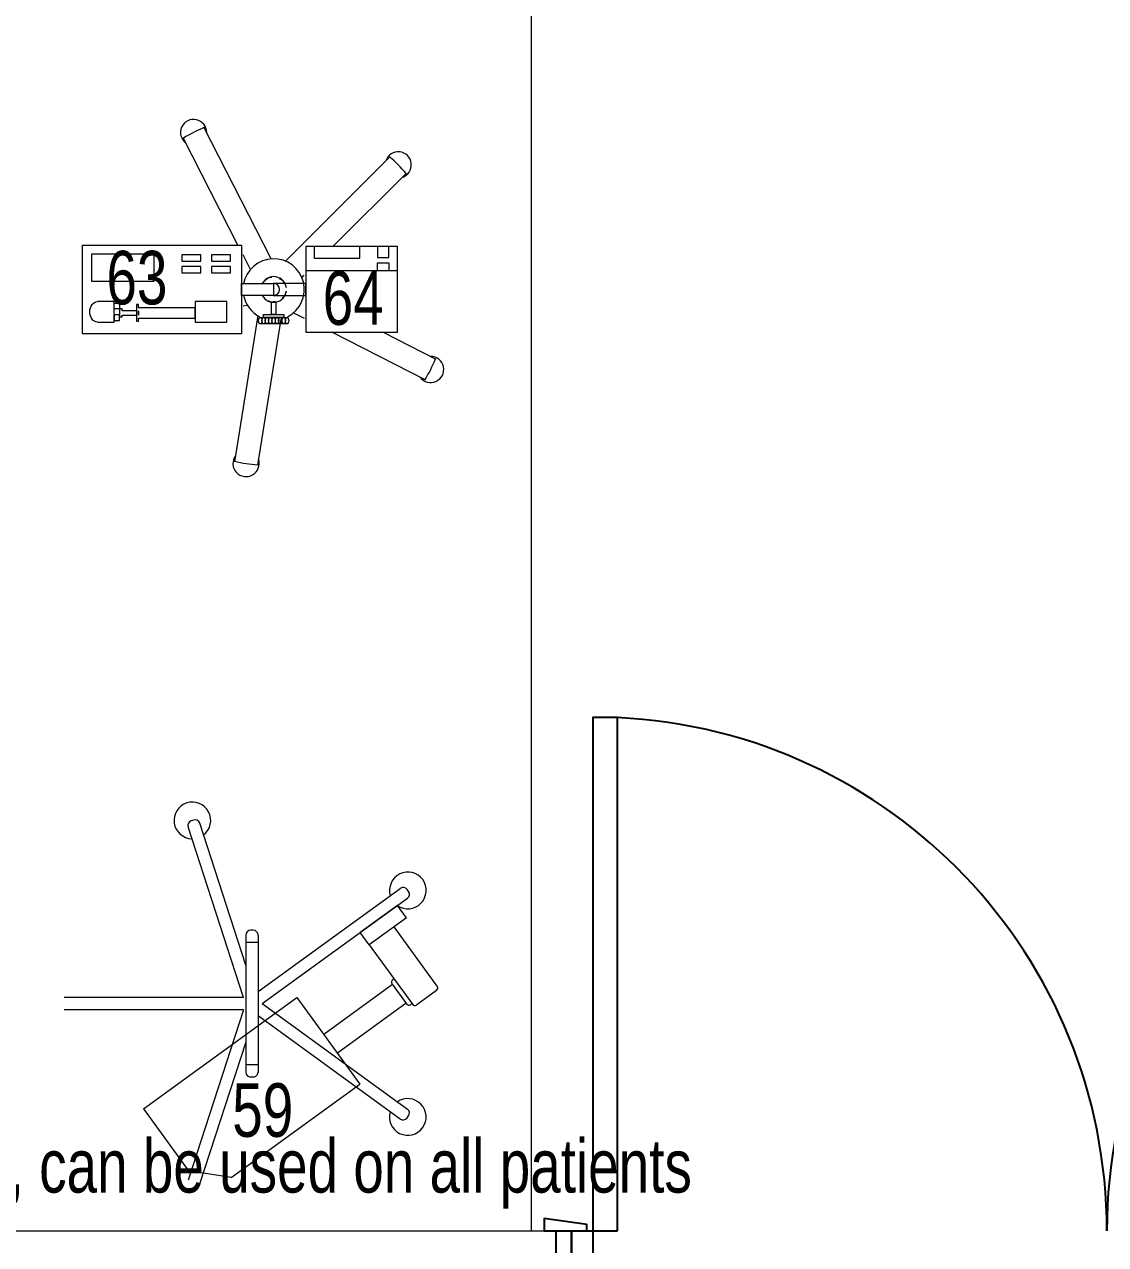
# Model space of a CAD drawing. Header units: millimetres. Extents: x 26027 to 581921, y 7230 to 233891.
# Drawn here: x 497029 to 498797, y 136738 to 138733 of the extents above; entities that cross this region are included whole.
import ezdxf

# ---------------------------------------------------------------- set-up
doc = ezdxf.new("R2010")
doc.units = ezdxf.units.MM
doc.header["$LTSCALE"] = 5
doc.linetypes.add('HIDDEN', pattern=[9.525, 6.35, -3.175])
doc.layers.add('GE-ARCHITECTURAL_ELEMENTS', color=8, linetype='Continuous')
for name, color, linetype, lineweight in [('Medical Equipment and Furniture', 163, 'Continuous', 0), ('Medical Equipment and Furniture1', 163, 'Continuous', 5), ('Medical Equipment and Furniture2', 42, 'Continuous', 13), ('Walls', 32, 'Continuous', 5)]:
    doc.layers.add(name, color=color, linetype=linetype, lineweight=lineweight)
doc.layers.add('Wooden Joinery', color=7, linetype='Continuous', lineweight=5, true_color=0xffdcd1)
doc.styles.add('X3G_ENTITY_257CFD', font='swisscl.ttf', dxfattribs={"height": 200})

# ---------------------------------------------------------------- blocks, each defined once
blk = doc.blocks.new('HF12177-P')
for p, q in [((-0.0196, -0.007), (-0.1885, 0.2255)), ((0, 0), (-0.1724, 0.2372)), ((0, 0), (0.1724, 0.2372)), ((0.0196, -0.007), (0.1885, 0.2255)), ((-0.12, -0.015), (-0.12, -0.019)), ((-0.112, -0.007), (0.112, -0.007)), ((-0.1, -0.007), (-0.1, -0.027)), ((0.1, -0.007), (0.1, -0.027)), ((0.12, -0.015), (0.12, -0.019)), ((-0.0631, -0.027), (-0.2951, -0.1024)), ((-0.01, -0.0308), (-0.2889, -0.1214)), ((-0.112, -0.027), (0.112, -0.027)), ((-0.01, -0.0308), (-0.01, -0.324)), ((0.01, -0.0308), (0.01, -0.324)), ((0.01, -0.0308), (0.2889, -0.1214)), ((0.0631, -0.027), (0.2951, -0.1024))]:
    blk.add_line(p, q)
for centre, radius, start, end in [((-0.1852, 0.2378), 0.03, 325.4712, 286.5288), ((0.1852, 0.2378), 0.03, 253.4712, 214.5288), ((-0.1788, 0.2325), 0.008, 36, 125.6267), ((0.1788, 0.2325), 0.008, 54.3733, 144), ((-0.1821, 0.2302), 0.008, 126.3733, 216), ((0, -0.017), 0.315, 125.6267, 126.3733), ((0, -0.017), 0.315, 53.6267, 54.3733), ((0.1821, 0.2302), 0.008, 324, 53.6267), ((-0.112, -0.015), 0.008, 90, 180), ((-0.112, -0.019), 0.008, 180, 270), ((0.112, -0.015), 0.008, 0, 90), ((0.112, -0.019), 0.008, 270, 0), ((-0.2996, -0.1144), 0.03, 37.4712, 358.5288), ((-0.2926, -0.11), 0.008, 108, 197.6267), ((0, -0.017), 0.315, 197.6267, 198.3733), ((-0.2914, -0.1138), 0.008, 198.3733, 288)]:
    blk.add_arc(centre, radius, start, end)
blk = doc.blocks.new('MONITOR ARM PLAN')
at = {"color": 8, "linetype": 'HIDDEN'}
for p, q in [((0.025, -0.49375, 0), (0.025, -0.18375, 0)), ((0.025, -0.18375, 0), (0.2, -0.18375, 0)), ((0.2, -0.44375, 0), (0.2, -0.18375, 0)), ((0.2, -0.44375, 0), (0.15, -0.49375, 0)), ((0.025, -0.49375, 0), (0.15, -0.49375, 0))]:
    blk.add_line(p, q, dxfattribs=at)
at = {"layer": 'Medical Equipment and Furniture1'}
for p, q in [((0.025, 0.0375), (0, 0.0375)), ((0, 0.0375), (0, -0.0375)), ((0.025, 0.0375), (0.025, -0.0375)), ((0.145, 0.0125), (0.025, 0.0125)), ((0.15, 0.0075), (0.15, -0.0325)), ((0.025, -0.0375), (0, -0.0375)), ((0.025, -0.0375), (0.145, -0.0375)), ((0.09375, -0.0375), (0.09375, -0.04)), ((0.14375, -0.0375), (0.14375, -0.04)), ((0.09875, -0.045), (0.13875, -0.045)), ((0.1, -0.045), (0.1, -0.18375)), ((0.1375, -0.045), (0.1375, -0.18375))]:
    blk.add_line(p, q, dxfattribs=at)
for centre, start, end in [((0.145, 0.0075, 0), 0, 90), ((0.145, -0.0325), 270, 0), ((0.09875, -0.04), 180, 270), ((0.13875, -0.04), 270, 360)]:
    blk.add_arc(centre, 0.005, start, end, dxfattribs=at)
blk = doc.blocks.new('Syringe')
at = {"layer": 'Medical Equipment and Furniture2', "color": 254}
for points in [[(42.9739, -11.5277), (42.7139, -11.5277), (42.7139, -11.3827), (42.9739, -11.3827), (42.9739, -11.5277)], [(42.7384, -11.5086), (42.7658, -11.5086), (42.7658, -11.475), (42.7384, -11.475)], [(42.779, -11.4899), (42.779, -11.487), (42.7748, -11.487), (42.7748, -11.5), (42.779, -11.5), (42.779, -11.497)], [(42.8023, -11.4899), (42.779, -11.4899)], [(42.8055, -11.4851), (42.8055, -11.48), (42.8023, -11.48), (42.8023, -11.5069), (42.8055, -11.5069), (42.8055, -11.5019)], [(42.8055, -11.5019), (42.8984, -11.5019), (42.8984, -11.4851), (42.8055, -11.4851)], [(42.8055, -11.4899), (42.8055, -11.497)], [(42.8055, -11.497), (42.8055, -11.4899)], [(42.8055, -11.497), (42.8055, -11.4899)], [(42.779, -11.497), (42.8023, -11.497)]]:
    blk.add_lwpolyline(points, dxfattribs=at)
for points in [[(42.8312, -11.3974), (42.7289, -11.3974), (42.7289, -11.4415), (42.8312, -11.4415)], [(42.9073, -11.3985), (42.8765, -11.3985), (42.8765, -11.4091), (42.9073, -11.4091)], [(42.956, -11.3985), (42.9252, -11.3985), (42.9252, -11.4091), (42.956, -11.4091)], [(42.9073, -11.4175), (42.8765, -11.4175), (42.8765, -11.4281), (42.9073, -11.4281)], [(42.956, -11.4175), (42.9252, -11.4175), (42.9252, -11.4281), (42.956, -11.4281)], [(42.7748, -11.487), (42.7658, -11.487), (42.7658, -11.4777), (42.7748, -11.4777)], [(42.9498, -11.475), (42.8984, -11.475), (42.8984, -11.5086), (42.9498, -11.5086)], [(42.7748, -11.4967), (42.7658, -11.4967), (42.7658, -11.5059), (42.7748, -11.5059)]]:
    blk.add_lwpolyline(points, close=True, dxfattribs=at)
at = {"layer": 'Medical Equipment and Furniture2', "color": 254, "extrusion": (0, 0, -1)}
blk.add_ellipse((42.7384, -11.4918), major_axis=(0, 0.0168), ratio=0.733735, start_param=3.141593, end_param=6.283185, dxfattribs=at)
blk = doc.blocks.new('Infusion')
at = {"layer": 'Medical Equipment and Furniture2', "color": 254}
for points in [[(43.0793, -11.3852), (43.0793, -11.5252), (43.2293, -11.5252), (43.2293, -11.3852), (43.0793, -11.3852)], [(43.1962, -11.4242), (43.1962, -11.4114), (43.215, -11.4114), (43.215, -11.4242)]]:
    blk.add_lwpolyline(points, dxfattribs=at)
for points in [[(43.0793, -11.3852), (43.0793, -11.4242), (43.2293, -11.4242), (43.2293, -11.3852)], [(43.0927, -11.3852), (43.0927, -11.404), (43.1673, -11.404), (43.1673, -11.3852)], [(43.1962, -11.3852), (43.1962, -11.4027), (43.215, -11.4027), (43.215, -11.3852)]]:
    blk.add_lwpolyline(points, close=True, dxfattribs=at)
blk = doc.blocks.new('Infusion Syringe')
at = {"layer": 'Medical Equipment and Furniture1'}
for p, q in [((43.0225, -11.4053), (42.9127, -11.1899)), ((42.9683, -11.3827), (42.8788, -11.2071)), ((43.0459, -11.409), (43.2169, -11.238)), ((43.1234, -11.3852), (43.2437, -11.2649)), ((42.9886, -11.4225), (42.9765, -11.3988)), ((42.9753, -11.4431), (42.9739, -11.4433)), ((43.0124, -11.4411), (43.017, -11.4365)), ((43.0234, -11.4354), (43.017, -11.4365)), ((43.0357, -11.4374), (43.0414, -11.4403)), ((43.0444, -11.4461), (43.0414, -11.4403)), ((43.0728, -11.4359), (43.0766, -11.432)), ((43.0407, -11.4693), (43.0453, -11.4647)), ((43.0463, -11.4583), (43.0453, -11.4647)), ((43.0791, -11.4595), (43.0793, -11.4596)), ((42.9838, -11.4812), (42.9765, -11.4824)), ((43.0175, -11.473), (43.0233, -11.476)), ((43.0297, -11.4749), (43.0233, -11.476)), ((43.0006, -11.498), (42.9627, -11.7368)), ((43.0381, -11.5039), (43.0003, -11.7427)), ((43.0592, -11.4932), (43.0766, -11.502)), ((43.1221, -11.5252), (43.2746, -11.6029)), ((43.2058, -11.5252), (43.2919, -11.5691))]:
    blk.add_line(p, q, dxfattribs=at)
for points in [[(43.0266, -11.4455), (43.0266, -11.4649), (42.9739, -11.4649), (42.9739, -11.4455)], [(43.0266, -11.4455), (43.0266, -11.4649), (43.0793, -11.4649), (43.0793, -11.4455)], [(43.043, -11.4963), (43.043, -11.5009), (43.0102, -11.5009), (43.0102, -11.4963)]]:
    blk.add_lwpolyline(points, close=True, dxfattribs=at)
for points in [[(43.0302, -11.4759), (43.0302, -11.4963), (43.0229, -11.4963), (43.0229, -11.4759)], [(43.0046, -11.5009), (43.0485, -11.5009)], [(43.0485, -11.5116), (43.0046, -11.5116)]]:
    blk.add_lwpolyline(points, dxfattribs=at)
for centre, radius, start, end in [((42.8958, -11.1985), 0.0214, 359.734, 234.266), ((43.0266, -11.4552), 0.2881, 113.2187, 120.7813), ((43.2303, -11.2515), 0.0214, 287.734, 162.266), ((43.0266, -11.4552), 0.2881, 41.2187, 48.7813), ((43.0266, -11.4552), 0.0501, 296.8163, 169.3714), ((43.0266, -11.4552), 0.021, 6.8276, 152.4616), ((43.0266, -11.4552), 0.00972, 270, 90), ((43.0266, -11.4552), 0.0501, 190.6286, 243.1837), ((43.0266, -11.4552), 0.021, 207.5384, 353.1724), ((43.2833, -11.586), 0.0214, 215.734, 90.266), ((43.0266, -11.4552), 0.2881, 329.2187, 336.7813), ((42.9815, -11.7398), 0.0214, 143.734, 18.266), ((43.0266, -11.4552), 0.2881, 257.2187, 264.7813)]:
    blk.add_arc(centre, radius, start, end, dxfattribs=at)
for centre in [(43.0046, -11.5062), (43.0101, -11.5062), (43.0156, -11.5062), (43.0211, -11.5062), (43.0266, -11.5062), (43.0321, -11.5062), (43.0375, -11.5062), (43.043, -11.5062), (43.0485, -11.5062)]:
    blk.add_ellipse(centre, major_axis=(0, -0.00537), ratio=0.510594, start_param=3.141593, end_param=9.424778, dxfattribs=at)
for name in ['Syringe', 'Infusion']:
    blk.add_blockref(name, (0, 0), dxfattribs=at)
blk = doc.blocks.new('A$C009F45C9')
at = {"layer": 'GE-ARCHITECTURAL_ELEMENTS'}
for p, q in [((844, -1650), (754, -1650)), ((844, -1670), (754, -1670)), ((724, -1690), (724, -1680)), ((744, -1690), (724, -1690)), ((744, -1690), (744, -1680)), ((884, -1690), (844, -1690)), ((844, -1700), (844, -1690)), ((854, -1690), (854, -1680)), ((874, -1690), (874, -1680)), ((884, -1700), (884, -1690)), ((724, -1750), (724, -1760)), ((744, -1750), (724, -1750)), ((744, -1750), (744, -1760)), ((844, -1740), (844, -1750)), ((884, -1750), (844, -1750)), ((854, -1750), (854, -1760)), ((874, -1750), (874, -1760)), ((884, -1740), (884, -1750)), ((844, -1770), (754, -1770)), ((844, -1790), (754, -1790))]:
    blk.add_line(p, q, dxfattribs=at)
for points in [[(75, -50), (85, -50), (95, 20), (75, 20)], [(-75, -60), (-85, -60), (-95, 10), (-75, 10)], [(75, -100), (914, -100), (914, -60), (75, -60)], [(75, -1700), (914, -1700), (914, -1740), (75, -1740)], [(75, -1700), (914, -1700), (914, -1740), (75, -1740)], [(-75, -1740), (-85, -1740), (-95, -1810), (-75, -1810)], [(75, -1750), (85, -1750), (95, -1820), (75, -1820)]]:
    blk.add_lwpolyline(points, close=True, dxfattribs=at)
for points in [[(75, -25), (-75, -25), (-75, 0), (75, 0), (75, -25)], [(75, -25), (75, -60), (35, -60), (35, -70), (-75, -70), (-75, -25), (75, -25)], [(75, -1775), (75, -1740), (35, -1740), (35, -1730), (-75, -1730), (-75, -1775), (75, -1775)], [(75, -1775), (-75, -1775), (-75, -1800), (75, -1800), (75, -1775)]]:
    blk.add_lwpolyline(points, dxfattribs=at)
for centre, radius, start, end in [((75, -60), 840, 270, 357.2706), ((75, -1740), 840, 2.7294, 90), ((754, -1680), 30, 90, 180), ((844, -1680), 30, 0, 90), ((754, -1680), 10, 90, 180), ((844, -1680), 10, 0, 90), ((754, -1760), 30, 180, 270), ((754, -1760), 10, 180, 270), ((844, -1760), 10, 270, 0), ((844, -1760), 30, 270, 0)]:
    blk.add_arc(centre, radius, start, end, dxfattribs=at)

msp = doc.modelspace()

# ---------------------------------------------------------------- linework, layer by layer
at = {"layer": 'Medical Equipment and Furniture'}
msp.add_line((497857.6, 139260.3, 0), (497857.6, 136760.3, 0), dxfattribs=at)
msp.add_line((497857.6, 139260.3, 0), (497857.6, 136760.3, 0), dxfattribs=at)
at = {"layer": 'Walls'}
msp.add_line((497898.8, 136610.3, 0), (497898.8, 136760.3, 0), dxfattribs=at)
at = {"layer": 'Walls', "elevation": 0}
msp.add_lwpolyline([(485017.6, 136760.3), (497898.8, 136760.3)], dxfattribs=at)

# ---------------------------------------------------------------- block references
at = {"layer": 'Medical Equipment and Furniture', "xscale": 1000, "yscale": 1000, "zscale": 1000}
msp.add_blockref('Infusion Syringe', (454410.2, 149754.5, 0), dxfattribs=at)
at = {"layer": 'Medical Equipment and Furniture', "extrusion": (-1.92689e-13, -1.39405e-12, -1), "xscale": -1000, "yscale": 1000, "zscale": -1000, "rotation": 90.01496832471715}
msp.add_blockref('HF12177-P', (-497418.3, 137131.6, 0), dxfattribs=at)
at = {"layer": 'Medical Equipment and Furniture', "xscale": 1000, "yscale": 1000, "zscale": 1000, "rotation": 305.9850316752795}
msp.add_blockref('MONITOR ARM PLAN', (497608.8, 137270, 0), dxfattribs=at)
at = {"layer": 'Wooden Joinery', "rotation": 89.99999999999993}
msp.add_blockref('A$C009F45C9', (497898.8, 136685.3, 0), dxfattribs=at)

# ---------------------------------------------------------------- texts
at = {"layer": 'Medical Equipment and Furniture', "char_height": 87.47, "attachment_point": 2, "style": 'X3G_ENTITY_257CFD'}
for s, insert in [('63', (497213.3, 138362.4, 0)), ('64', (497566.9, 138329, 0)), ('59', (497419, 137001.4, 0))]:
    msp.add_mtext(s, dxfattribs=dict(at, insert=insert))
at = {"layer": 'Medical Equipment and Furniture', "color": 1, "insert": (497322.8, 136910.2, 0), "char_height": 87.473, "width": 3260.537, "attachment_point": 2, "style": 'X3G_ENTITY_257CFD'}
msp.add_mtext('59 is mobile, can be used on all patients', dxfattribs=at)

doc.saveas('drawing.dxf')
